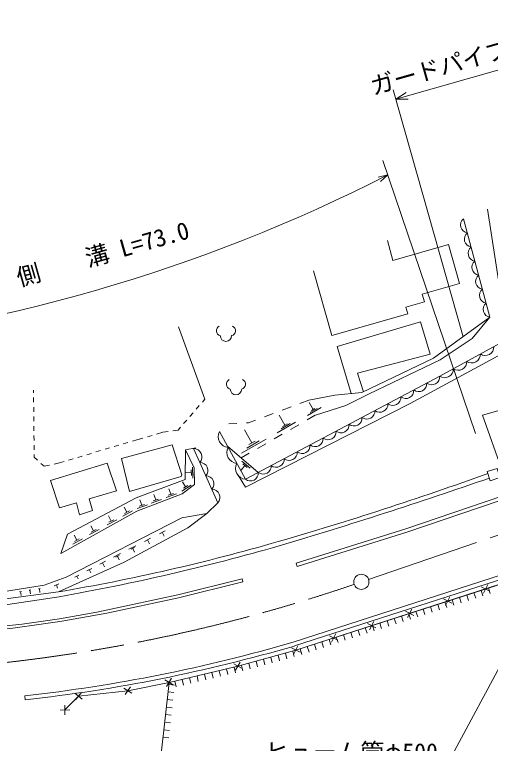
# Model space of a CAD drawing. Units: millimetres, scale not verified. Extents: x 40000 to 680000, y 20000 to 380000.
# Drawn here: x 331910 to 381909, y 263575 to 340189 of the extents above; entities that cross this region are included whole.
import ezdxf
from ezdxf.enums import TextEntityAlignment as Align

# ---------------------------------------------------------------- set-up
doc = ezdxf.new("R2010")
doc.units = ezdxf.units.MM
doc.header["$LTSCALE"] = 1000
doc.linetypes.add('CHAIN', pattern=[18.5, 12, -1.5, 3.5, -1.5])
for name, color, linetype, lineweight in [('M-BGD', 7, 'Continuous', 13), ('M-BMK', 2, 'CHAIN', 13), ('M-BMK-SRVR', 3, 'Continuous', 13), ('M-STR-HTXT', 7, 'Continuous', 13)]:
    doc.layers.add(name, color=color, linetype=linetype, lineweight=lineweight)
doc.styles.add('ＭＳ ゴシック', font='')
doc.styles.get('ＭＳ ゴシック').set_extended_font_data('MS Gothic')

msp = doc.modelspace()

# ---------------------------------------------------------------- linework, layer by layer
at = {"layer": 'M-BGD'}
for p, q in [((383698, 306074), (381605, 319737)), ((379089, 318718), (381858, 308365)), ((349128, 307368), (351905, 299756)), ((333901, 300704), (333904, 300432)), ((333909, 299932), (333914, 299432)), ((351644, 299456), (351905, 299756)), ((362832, 299670), (361897, 299315)), ((381078, 298093), (387560, 299896)), ((333919, 298932), (333923, 298433)), ((350987, 298702), (351315, 299079)), ((360962, 298961), (360027, 298606)), ((364112, 298881), (362680, 298059)), ((363286, 298661), (362847, 299424)), ((350331, 297947), (350659, 298325)), ((359092, 298251), (358157, 297897)), ((360319, 297043), (359728, 298070)), ((362643, 297576), (363509, 298074)), ((363699, 298771), (362983, 298360)), ((363465, 298764), (363107, 298558)), ((333928, 297933), (333933, 297433)), ((349674, 297193), (350003, 297570)), ((356499, 297268), (356272, 297258)), ((357222, 297542), (356499, 297268)), ((361430, 297340), (359503, 296232)), ((333938, 296933), (333943, 296433)), ((348526, 296435), (349085, 296516)), ((349085, 296516), (349346, 296816)), ((355273, 297213), (354409, 297174)), ((356852, 295169), (356056, 296553)), ((360874, 297191), (359911, 296637)), ((360559, 297181), (360078, 296904)), ((360909, 296579), (361776, 297077)), ((333948, 295933), (333953, 295433)), ((345874, 295814), (346354, 295954)), ((346834, 296095), (347471, 296282)), ((347471, 296282), (348031, 296363)), ((359175, 295582), (360042, 296080)), ((343334, 295064), (343813, 295206)), ((344293, 295348), (344757, 295486)), ((344757, 295486), (345394, 295673)), ((358349, 295569), (355753, 294076)), ((357601, 295369), (356303, 294623)), ((357177, 295355), (356528, 294982)), ((357441, 294585), (358308, 295084)), ((333958, 294933), (333963, 294433)), ((340458, 294210), (340937, 294353)), ((341417, 294495), (341896, 294637)), ((342375, 294779), (342855, 294922)), ((349873, 294423), (350965, 294642)), ((357497, 292049), (354274, 294821)), ((333968, 293933), (333971, 293661)), ((333971, 293661), (334313, 293350)), ((337582, 293357), (338061, 293499)), ((338541, 293641), (339020, 293783)), ((339499, 293926), (339979, 294068)), ((355707, 293588), (356574, 294087)), ((334682, 293013), (335024, 292702)), ((335024, 292702), (335588, 292833)), ((336075, 292946), (336638, 293076)), ((336638, 293076), (337103, 293214)), ((356119, 292772), (355728, 292302)), ((355777, 293256), (356657, 292522)), ((355899, 292955), (356339, 292588)), ((350477, 292038), (349866, 292010)), ((350464, 292324), (350490, 291752)), ((350603, 292618), (350656, 291473)), ((350448, 290730), (349487, 290105)), ((349884, 290546), (349551, 291058)), ((350125, 290702), (349644, 290390)), ((346753, 289170), (346554, 289748)), ((348924, 289810), (347840, 289438)), ((348603, 289862), (348061, 289675)), ((348332, 289768), (348133, 290347)), ((345287, 288614), (345088, 289192)), ((347344, 289211), (346261, 288839)), ((347024, 289263), (346482, 289077)), ((353280, 288881), (352116, 287758)), ((343720, 287877), (343437, 288419)), ((345878, 288656), (344794, 288283)), ((345558, 288707), (345016, 288521)), ((342067, 286954), (341785, 287496)), ((344299, 288007), (343282, 287477)), ((343974, 288010), (343466, 287745)), ((349495, 287286), (352116, 287758)), ((342646, 287084), (341630, 286553)), ((342322, 287087), (341813, 286821)), ((340798, 286051), (339781, 285521)), ((340219, 285921), (339936, 286463)), ((340473, 286054), (339965, 285789)), ((347120, 285619), (347734, 285934)), ((347427, 285777), (347637, 285367)), ((337458, 285564), (336771, 283536)), ((339035, 285066), (338019, 284536)), ((338456, 284937), (338174, 285479)), ((338710, 285069), (338202, 284804)), ((345548, 284813), (346207, 285152)), ((343929, 283984), (344635, 284345)), ((345878, 284982), (346103, 284543)), ((342308, 283153), (343030, 283523)), ((344153, 283980), (344506, 284161)), ((344330, 284070), (344523, 283694)), ((340854, 282408), (341471, 282724)), ((342538, 283149), (342899, 283334)), ((342719, 283242), (342916, 282856)), ((339494, 281711), (340013, 281977)), ((341162, 282566), (341373, 282154)), ((361504, 282540), (361618, 282175)), ((338224, 281060), (338650, 281278)), ((339754, 281844), (339931, 281498)), ((338437, 281169), (338583, 280885)), ((355811, 280870), (355890, 280548)), ((333427, 279673), (333625, 279704)), ((333526, 279689), (333588, 279294)), ((334415, 279828), (334613, 279859)), ((334514, 279844), (334576, 279448)), ((336053, 280155), (336566, 280343)), ((336309, 280249), (336435, 279907)), ((380940, 279655), (381125, 279084)), ((380953, 280051), (381843, 279595)), ((381626, 280268), (381170, 279378)), ((381702, 279901), (381886, 279330)), ((332439, 279518), (332637, 279549)), ((332538, 279534), (332600, 279139)), ((377638, 278980), (377182, 278090)), ((378657, 278918), (378841, 278347)), ((379418, 279163), (379602, 278593)), ((380179, 279409), (380364, 278838)), ((376373, 278180), (376557, 277609)), ((376965, 278763), (377855, 278307)), ((377134, 278426), (377318, 277855)), ((377895, 278672), (378080, 278101)), ((372977, 277475), (373867, 277019)), ((373650, 277692), (373194, 276802)), ((374089, 277442), (374273, 276871)), ((374850, 277688), (375035, 277117)), ((375611, 277934), (375796, 277363)), ((371805, 276705), (371989, 276134)), ((372566, 276951), (372751, 276380)), ((373328, 277197), (373512, 276626)), ((368989, 276187), (369879, 275731)), ((369662, 276404), (369206, 275514)), ((369521, 275967), (369706, 275396)), ((370282, 276213), (370467, 275642)), ((371044, 276459), (371228, 275888)), ((365674, 275116), (365218, 274226)), ((367237, 275230), (367422, 274659)), ((367999, 275475), (368183, 274904)), ((368760, 275721), (368944, 275150)), ((364954, 274492), (365138, 273921)), ((365001, 274899), (365891, 274443)), ((365715, 274738), (365899, 274167)), ((366476, 274984), (366660, 274413)), ((361013, 273611), (361903, 273155)), ((361686, 273828), (361231, 272938)), ((362670, 273754), (362854, 273183)), ((363431, 274000), (363615, 273429)), ((364192, 274246), (364377, 273675)), ((359601, 272849), (359761, 272271)), ((360372, 273062), (360532, 272484)), ((361143, 273276), (361303, 272698)), ((361908, 273508), (362093, 272937)), ((355620, 272132), (355127, 271262)), ((356517, 271994), (356678, 271416)), ((357288, 272208), (357448, 271630)), ((358059, 272422), (358219, 271843)), ((358830, 272635), (358990, 272057)), ((353414, 271216), (353551, 270632)), ((354193, 271400), (354330, 270816)), ((354938, 271944), (355809, 271451)), ((354971, 271583), (355109, 270999)), ((355746, 271781), (355907, 271203)), ((350299, 270483), (350437, 269899)), ((351078, 270666), (351215, 270082)), ((351857, 270850), (351994, 270266)), ((352635, 271033), (352773, 270449)), ((347713, 270257), (348563, 269731)), ((348401, 270419), (347875, 269569)), ((348133, 269782), (348729, 269715)), ((348742, 270116), (348879, 269532)), ((349520, 270300), (349658, 269716)), ((338936, 268926), (338312, 268144)), ((343394, 269394), (344227, 268841)), ((344087, 269534), (343534, 268701)), ((348044, 268987), (348640, 268920)), ((332984, 268578), (333031, 268157)), ((338233, 268847), (339015, 268223)), ((347955, 268192), (348551, 268125)), ((337196, 267589), (337204, 266589)), ((347866, 267397), (348462, 267330)), ((336700, 267085), (337700, 267093)), ((347777, 266602), (348373, 266535)), ((347688, 265807), (348284, 265740)), ((347599, 265012), (348195, 264945)), ((347510, 264217), (348106, 264150))]:
    msp.add_line(p, q, dxfattribs=at)
for points in [[(363331, 313263), (365258, 306470), (373222, 308729), (373024, 309427), (374970, 309979), (374735, 310807), (378659, 311920), (377500, 316008), (371672, 314355), (371079, 316449)], [(381858, 308365), (375928, 304059), (368401, 300472), (365554, 300167), (362832, 299670)], [(363518, 298079), (366731, 299108), (369171, 300325), (376624, 303893), (380007, 306126), (381858, 308365)], [(353442, 296358), (356159, 291339), (376585, 302178), (383698, 306074), (386401, 307724)], [(355412, 291766), (356189, 290518), (373462, 299296), (386927, 306592), (386401, 307724)], [(367281, 300352), (365806, 305295), (374548, 307904), (375565, 304498)], [(375565, 304498), (367927, 302495), (368560, 300548)], [(389265, 294222), (383198, 292047), (381078, 298093)], [(361504, 282540), (373014, 286132), (386518, 290722), (393381, 293120), (402518, 296115)], [(361618, 282175), (373132, 285769), (386643, 290360), (393504, 292758), (402637, 295752)], [(350809, 290805), (350778, 292552), (349873, 294423), (349842, 291335)], [(353280, 288881), (351383, 293114), (350721, 294593)], [(349842, 291335), (344695, 289401), (337458, 285564)], [(336771, 283536), (344757, 287997), (349530, 289807), (350809, 290805)], [(352116, 287758), (350119, 286246), (343409, 282642), (336507, 279501)], [(335021, 280201), (337322, 281047), (349495, 287286)], [(361188, 274220), (385574, 282096), (387342, 280635)], [(361318, 273817), (385484, 281622), (387256, 280157)], [(337200, 267089), (338624, 268535), (343811, 269117), (348138, 269994), (355373, 271697), (361458, 273383), (385386, 281111)], [(341548, 277565), (349052, 279199), (355811, 280870)], [(341605, 277278), (349127, 278876), (355890, 280548)], [(346442, 254676), (348155, 269978), (355378, 271679), (361464, 273365), (385290, 281060)], [(335021, 280201), (330431, 279482), (327561, 278484)], [(336507, 279501), (330154, 278655), (327561, 278484), (322442, 277975), (311141, 277467)], [(336597, 278990), (330214, 278055), (327611, 277883), (322485, 277374), (311168, 276865)]]:
    msp.add_lwpolyline(points, dxfattribs=at)
for points in [[(343985, 290040), (343138, 293511), (348472, 294951), (349488, 291818), (349403, 291649)], [(335687, 291225), (341623, 293045), (342630, 290125), (339751, 289278), (340088, 288053), (338732, 287621), (338418, 288872), (336619, 288347)], [(381576, 292162), (382602, 292486), (382909, 291512), (381883, 291188)]]:
    msp.add_lwpolyline(points, close=True, dxfattribs=at)
for centre, radius, start, end in [((379611, 318065), 836, 128.66979, 261.27539), ((380007, 316586), 836, 128.66979, 261.27539), ((380402, 315107), 836, 128.66979, 261.27539), ((380798, 313628), 836, 128.66979, 261.27539), ((381193, 312149), 836, 128.66979, 261.27539), ((381589, 310670), 836, 128.66979, 261.27539), ((381984, 309191), 836, 128.66979, 261.27539), ((353654, 306956), 536, 116.08703, 255.33416), ((354582, 306956), 536, 284.66584, 63.91297), ((354118, 306437), 600, 180, 0), ((381368, 305263), 908, 235.40076, 2.02342), ((379946, 304484), 908, 235.40076, 2.02342), ((378523, 303705), 908, 235.40076, 2.02342), ((377101, 302925), 908, 235.40076, 2.02342), ((375743, 302121), 844, 232.01164, 3.89504), ((354707, 301341), 536, 116.08703, 255.33416), ((355635, 301341), 536, 284.66584, 63.91297), ((374381, 301398), 844, 232.01164, 3.89504), ((355171, 300822), 600, 180, 0), ((373020, 300676), 844, 232.01164, 3.89504), ((371658, 299953), 844, 232.01164, 3.89504), ((370296, 299230), 844, 232.01164, 3.89504), ((368934, 298508), 844, 232.01164, 3.89504), ((367573, 297785), 844, 232.01164, 3.89504), ((366211, 297063), 844, 232.01164, 3.89504), ((354471, 295833), 1155, 152.9775, 263.88796), ((364849, 296340), 844, 232.01164, 3.89504), ((363488, 295617), 844, 232.01164, 3.89504), ((350681, 293687), 907, 320.75356, 87.45626), ((355377, 294160), 1155, 152.9775, 263.88796), ((360764, 294172), 844, 232.01164, 3.89504), ((362126, 294895), 844, 232.01164, 3.89504), ((359402, 293449), 844, 232.01164, 3.89504), ((351382, 292266), 848, 318.36008, 89.92619), ((356282, 292487), 1155, 152.9775, 263.88796), ((358041, 292727), 844, 232.01164, 3.89504), ((356679, 292004), 844, 232.01164, 3.89504), ((259088, 631668), 361150, 286.15802, 289.8372), ((352014, 290855), 848, 318.36008, 89.92619), ((206600, 796661), 534714, 286.64005, 289.12592), ((352647, 289444), 848, 318.36008, 89.92619), ((301281, 486523), 209998, 279.65669, 286.12135), ((296385, 505446), 229998, 280.0691, 285.98402), ((317128, 399329), 124188, 273.9777, 281.3401), ((315179, 410979), 136287, 274.44491, 281.1806), ((314493, 434317), 166768, 276.36604, 286.26024), ((314493, 434317), 167190, 276.36604, 286.26024)]:
    msp.add_arc(centre, radius, start, end, dxfattribs=at)
at = {"layer": 'M-BMK'}
msp.add_line((369105, 280815), (391574, 288496), dxfattribs=at)
msp.add_arc((311847, 443026), 172014, 274.90351, 288.90925, dxfattribs=at)
at = {"layer": 'M-BMK-SRVR'}
msp.add_circle((368348, 280557), 800, dxfattribs=at)
at = {"layer": 'M-STR-HTXT'}
for p, q in [((371963, 331300), (391840, 336939)), ((379053, 306305), (371690, 332262)), ((371963, 331300), (373063, 332002)), ((371963, 331300), (373268, 331280)), ((380344, 296156), (370609, 324837)), ((371118, 323337), (370114, 323104)), ((371118, 323337), (370342, 322659)), ((387585, 280439), (377003, 260713))]:
    msp.add_line(p, q, dxfattribs=at)
msp.add_arc((292809, 476344), 171882, 275.0519, 297.10335, dxfattribs=at)

# ---------------------------------------------------------------- texts
at = {"layer": 'M-STR-HTXT', "style": 'ＭＳ ゴシック'}
for s, rotation, p in [('ガードパイプ  L=18.0', 15.838, (381765, 334600)), ('側\u3000\u3000溝 L=73.0', 15.833, (341577, 313626))]:
    msp.add_text(s, height=1833, rotation=rotation, dxfattribs=at).set_placement(p, align=Align.BOTTOM_CENTER)
msp.add_text('ヒューム管φ500', height=1833, dxfattribs=at).set_placement((358253, 261213), align=Align.BOTTOM_LEFT)

doc.saveas('drawing.dxf')
